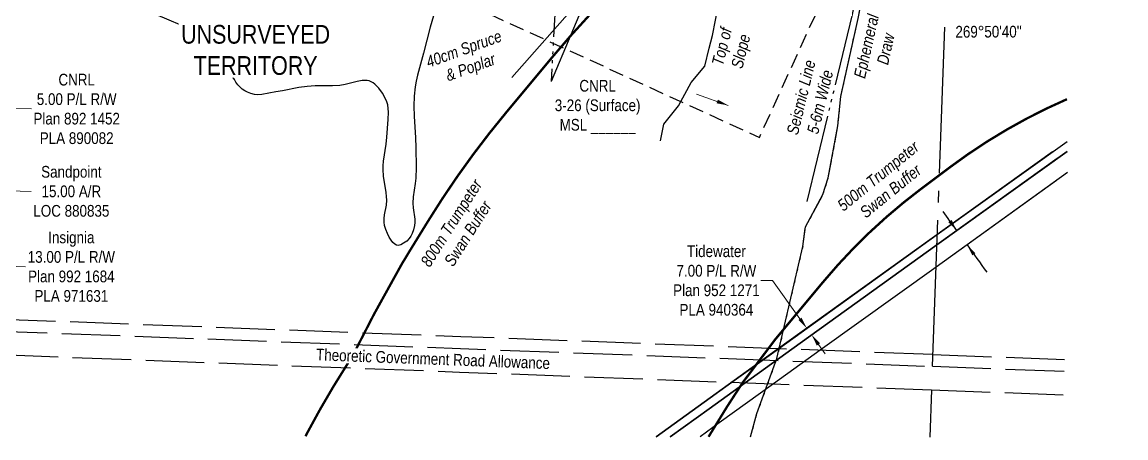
# Model space of a CAD drawing. Extents: x 333963 to 343562, y 6155611 to 6162191.
# Drawn here: x 335683 to 336626, y 6155611 to 6155966 of the extents above; entities that cross this region are included whole.
import ezdxf
from ezdxf.enums import TextEntityAlignment as Align

# ---------------------------------------------------------------- set-up
doc = ezdxf.new("R2010")
doc.units = 0
doc.header["$LTSCALE"] = 5
doc.header["$PDSIZE"] = 0.5
for name, pattern in [('DASHDOT2', [12.7, 6.35, -3.175, 0, -3.175]), ('foc-ACCESSROAD', [3.75, 2.5, -1.25]), ('foc-QUARTERLINE', [33, 25, -3, 2, -3]), ('foc-SEISMIC', [20.5, 15, -1, 0.5, -1, 0.5, -1, 0.5, -1]), ('foc-TOPO-ephemeral', [6.25, 3.125, -0.625, 0.625, -0.625, 0.625, -0.625]), ('foc-UNSURVEYED', [12.5, 10, -2.5]), ('foc-WHEELTRACKS', [2, 0.4, -1.6])]:
    doc.linetypes.add(name, pattern=pattern)
doc.layers.get('Defpoints').update_dxf_attribs({"color": 9})
for name, color, linetype in [('AS-SEISMIC', 224, 'foc-SEISMIC'), ('AS-WILDLIFE', 131, 'DASHDOT2'), ('C-RW', 13, 'Continuous'), ('C-WS', 13, 'foc-ACCESSROAD'), ('F-RW', 190, 'Continuous'), ('L-BD', 7, 'Continuous'), ('L-QSEC', 8, 'foc-QUARTERLINE'), ('L-ROAD-T', 7, 'Continuous'), ('L-UNS-T', 3, 'Continuous'), ('L-USEC', 7, 'foc-UNSURVEYED'), ('T-BUSH-T', 110, 'Continuous'), ('T-DRAW', 143, 'foc-TOPO-ephemeral'), ('T-SLOPE', 48, 'Continuous'), ('T-WATER-P3', 160, 'foc-WHEELTRACKS'), ('T-WATER-T', 170, 'Continuous'), ('WETLAND', 143, 'Continuous')]:
    doc.layers.add(name, color=color, linetype=linetype)
for name, color, linetype, lineweight in [('C-AR-T', 13, 'Continuous', 9), ('C-RW-T', 13, 'Continuous', 9), ('F-AR-T', 190, 'Continuous', 9), ('F-RW-T', 190, 'Continuous', 9), ('T-TEXT', 48, 'Continuous', 18)]:
    doc.layers.add(name, color=color, linetype=linetype, lineweight=lineweight)
doc.styles.add('80CG', font='ARIALN.TTF', dxfattribs={"height": 10})
doc.styles.add('80L', font='ARIALN.TTF', dxfattribs={"height": 10})
doc.styles.add('80LS', font='ARIALNI.TTF', dxfattribs={"height": 10})
doc.styles.add('foc-LtypeFont', font='ARIALN.TTF', dxfattribs={"height": 7.35})
doc.linetypes.add('foc-TOPO-flowdirection-NOLINE', pattern='A,0,[">",foc-LtypeFont,S=0.3,R=0,X=0,Y=-0.945],-20,[">",foc-LtypeFont,S=0.3,R=0,X=0,Y=-0.945],0', length=20)
doc.dimstyles.new('Compass 5 000', dxfattribs={"dimscale": 5, "dimtxt": 9, "dimasz": 2, "dimexe": 0.2, "dimexo": 0.0625, "dimgap": 0.5, "dimtad": 0, "dimtih": 1, "dimtoh": 1, "dimzin": 0, "dimdsep": 46, "dimtxsty": '80CG', "dimcen": 0.1, "dimse1": 1, "dimse2": 1, "dimclrd": 256, "dimclrt": 256, "dimaunit": 1, "dimadec": 4, "dimazin": 0, "dimtfac": 0.06, "dimtofl": 0, "dimtmove": 0, "dimatfit": 1, "dimfxl": 0.2, "dimtolj": 1, "dimtzin": 0, "dimlwd": -1, "dimarcsym": 0})

# ---------------------------------------------------------------- blocks, each defined once
blk = doc.blocks.new('*D51')
at = {"layer": 'C-RW-T', "transparency": 16777216}
for p, q in [((335624.68, 6155893.35), (335614.68, 6155893.61)), ((335649.77, 6155892.69), (335691.32, 6155891.61))]:
    blk.add_line(p, q, dxfattribs=at)
for points in [[(335624.72, 6155895.01), (335624.63, 6155891.68), (335634.67, 6155893.09)], [(335649.81, 6155894.36), (335649.72, 6155891.03), (335639.77, 6155892.95)]]:
    blk.add_solid(points, dxfattribs=at)
at = {"layer": 'Defpoints', "color": 0, "transparency": 16777216}
for p in [(335639.77, 6155892.95), (335633.54, 6155849.61), (335638.64, 6155849.48)]:
    blk.add_point(p, dxfattribs=at)
at = {"layer": 'C-RW-T', "transparency": 16777216, "insert": (335730.02, 6155891.61), "char_height": 10, "attachment_point": 5, "style": '80CG'}
blk.add_mtext('\\A1;CNRL\\P5.00 P/L R/W\\PPlan 892 1452\\PPLA 890082', dxfattribs=at)
blk = doc.blocks.new('*D53')
at = {"layer": 'Defpoints', "color": 0, "transparency": 16777216}
for p in [(335638.03, 6155826.15), (335652.93, 6155822.17), (335653.02, 6155825.76)]:
    blk.add_point(p, dxfattribs=at)
at = {"layer": 'F-AR-T', "transparency": 16777216}
for p, q in [((335627.94, 6155822.82), (335617.94, 6155823.08)), ((335662.92, 6155821.91), (335691.13, 6155821.18))]:
    blk.add_line(p, q, dxfattribs=at)
for points in [[(335627.98, 6155824.49), (335627.9, 6155821.16), (335637.94, 6155822.56)], [(335662.97, 6155823.58), (335662.88, 6155820.25), (335652.93, 6155822.17)]]:
    blk.add_solid(points, dxfattribs=at)
at = {"layer": 'F-AR-T', "transparency": 16777216, "insert": (335725.47, 6155821.18), "char_height": 10, "attachment_point": 5, "style": '80CG'}
blk.add_mtext('\\A1;Sandpoint\\P15.00 A/R\\PLOC 880835', dxfattribs=at)
blk = doc.blocks.new('*D54')
at = {"layer": 'Defpoints', "color": 0, "transparency": 16777216}
for p in [(336622.17, 6155897.29), (336626.25, 6155891.61), (336357.77, 6155698.55)]:
    blk.add_point(p, dxfattribs=at)
at = {"layer": 'F-RW-T', "transparency": 16777216}
for p, q in [((336324.38, 6155744.98), (336314.38, 6155744.98)), ((336347.84, 6155712.35), (336324.38, 6155744.98)), ((336363.6, 6155690.43), (336369.44, 6155682.32))]:
    blk.add_line(p, q, dxfattribs=at)
for points in [[(336349.2, 6155713.32), (336346.49, 6155711.38), (336353.68, 6155704.23)], [(336364.96, 6155691.41), (336362.25, 6155689.46), (336357.77, 6155698.55)]]:
    blk.add_solid(points, dxfattribs=at)
at = {"layer": 'F-RW-T', "transparency": 16777216, "insert": (336276.44, 6155744.98), "char_height": 10, "attachment_point": 5, "style": '80CG'}
blk.add_mtext('\\A1;Tidewater\\P7.00 P/L R/W\\PPlan 952 1271\\PPLA 940364', dxfattribs=at)
blk = doc.blocks.new('*D58')
at = {"layer": 'Defpoints', "color": 0, "transparency": 16777216}
for p in [(335631.01, 6155758.35), (335617.48, 6155739.2), (335630.47, 6155738.84)]:
    blk.add_point(p, dxfattribs=at)
at = {"layer": 'F-RW-T', "transparency": 16777216}
for p, q in [((335608.02, 6155758.99), (335598.03, 6155759.27)), ((335641.01, 6155758.08), (335686.38, 6155756.82))]:
    blk.add_line(p, q, dxfattribs=at)
for points in [[(335608.07, 6155760.66), (335607.98, 6155757.32), (335618.02, 6155758.71)], [(335641.06, 6155759.74), (335640.96, 6155756.41), (335631.01, 6155758.35)]]:
    blk.add_solid(points, dxfattribs=at)
at = {"layer": 'F-RW-T', "transparency": 16777216, "insert": (335725.47, 6155756.82), "char_height": 10, "attachment_point": 5, "style": '80CG'}
blk.add_mtext('\\A1;Insignia\\P13.00 P/L R/W\\PPlan 992 1684\\PPLA 971631', dxfattribs=at)

msp = doc.modelspace()

# ---------------------------------------------------------------- linework, layer by layer
at = {"layer": 'AS-SEISMIC', "flags": 128}
for points in [[(336152.815, 6156232.848), (336135.186, 6155914.974)], [(336354.031, 6155812.507), (336392.623, 6155972.37), (336407.744, 6156048.388), (336415.358, 6156144.405)], [(336101.578, 6155918.36), (336169.024, 6155995.007), (336208.914, 6156026.479)]]:
    msp.add_lwpolyline(points, dxfattribs=at)
at = {"layer": 'AS-WILDLIFE', "const_width": 2, "flags": 128}
for points in [[(335925.497, 6155611.984), (335927.212, 6155615.344), (335937.95, 6155634.998), (335949.234, 6155654.344), (335961.056, 6155673.366), (335965.505, 6155680.306), (335984.07, 6155716.405), (336007.667, 6155759.041), (336014.133, 6155769.736), (336030.112, 6155795.705), (336042.389, 6155815.032), (336055.215, 6155834), (336068.578, 6155852.592), (336082.468, 6155870.795), (336096.873, 6155888.592), (336136.826, 6155936.531), (336151.96, 6155954.164), (336167.6, 6155971.349), (336183.733, 6155988.072), (336200.345, 6156004.319), (336217.423, 6156020.077), (336234.95, 6156035.332), (336252.914, 6156050.072), (336271.299, 6156064.283), (336295.268, 6156082.261), (336312.554, 6156094.871), (336330.182, 6156106.996), (336348.139, 6156118.628), (336366.413, 6156129.758), (336384.987, 6156140.377), (336403.849, 6156150.476), (336354.468, 6156148.18), (336345.585, 6156148.13), (336330.603, 6156148.13), (336305.7, 6156148.516), (336280.821, 6156149.678), (336255.99, 6156151.614), (336231.231, 6156154.323), (336206.569, 6156157.802), (336182.027, 6156162.046), (336157.629, 6156167.054), (336133.399, 6156172.818), (336109.361, 6156179.335), (336085.536, 6156186.597), (336061.95, 6156194.597), (336038.624, 6156203.328), (336015.582, 6156212.781), (336001.597, 6156218.775), (335996.072, 6156221.167), (335981.318, 6156228.253), (335933.682, 6156243.33), (335886.757, 6156261.711), (335872.774, 6156267.703), (335851.396, 6156277.237), (335830.307, 6156287.392), (335809.524, 6156298.161), (335789.065, 6156309.533), (335768.947, 6156321.499), (335749.189, 6156334.049), (335729.806, 6156347.172), (335710.816, 6156360.856), (335692.234, 6156375.091), (335674.077, 6156389.863), (335656.36, 6156405.16), (335639.099, 6156420.97), (335622.307, 6156437.278), (335611.322, 6156448.264), (335594.148, 6156465.932), (335577.542, 6156484.134), (335561.522, 6156502.854), (335546.102, 6156522.071), (335531.299, 6156541.768), (335517.127, 6156561.923), (335503.601, 6156582.517), (335490.734, 6156603.529), (335479.966, 6156618.332), (335455.696, 6156656.594), (335430.726, 6156698.543), (335418.567, 6156719.698), (335407.058, 6156741.215), (335396.212, 6156763.073), (335386.037, 6156785.251), (335376.544, 6156807.73), (335367.742, 6156830.488), (335359.637, 6156853.504), (335352.239, 6156876.756), (335345.554, 6156900.224), (335339.588, 6156923.884), (335334.123, 6156947.043), (335327.478, 6156962.747), (335318.023, 6156986.114), (335309.309, 6157009.767), (335301.344, 6157033.684), (335294.138, 6157057.839), (335291.761, 6157066.292), (335281.88, 6157096.864), (335274.845, 6157119.86), (335268.505, 6157143.056), (335262.865, 6157166.433), (335257.931, 6157189.969), (335253.707, 6157213.643), (335250.197, 6157237.433), (335247.404, 6157261.318), (335245.33, 6157285.276), (335244.17, 6157301.514), (335240.893, 6157320.52), (335237.223, 6157343.683), (335234.28, 6157366.95), (335232.067, 6157390.297), (335230.586, 6157413.702), (335229.838, 6157437.141), (335229.824, 6157460.593), (335228.836, 6157475.149), (335225.839, 6157558.048), (335225.732, 6157612.724), (335226.991, 6157651.759), (335226.565, 6157668.815), (335226.912, 6157716.932), (335223.683, 6157738.397), (335221.037, 6157759.942), (335218.977, 6157781.552), (335217.504, 6157803.209), (335216.62, 6157824.898), (335216.325, 6157846.603), (335216.324, 6157881.56), (335216.577, 6157902.205), (335217.406, 6157922.835), (335218.809, 6157943.435), (335220.786, 6157963.987), (335223.336, 6157984.475), (335220.649, 6158026.329), (335220.317, 6158049.372), (335220.317, 6158103.866), (335220.315, 6158129.218), (335220.656, 6158152.611), (335221.681, 6158175.984), (335223.389, 6158199.317), (335225.779, 6158222.59), (335228.849, 6158245.784), (335232.596, 6158268.877), (335237.018, 6158291.851), (335242.109, 6158314.686), (335247.867, 6158337.362), (335254.285, 6158359.86), (335261.359, 6158382.161), (335264.006, 6158390.102), (335263.59, 6158398.562), (335260.217, 6158423.45), (335257.268, 6158462.842), (335256.268, 6158482.817), (335255.438, 6158506.316), (335255.3, 6158529.831), (335255.853, 6158553.339), (335257.096, 6158576.82), (335259.03, 6158600.255), (335261.652, 6158623.623), (335264.96, 6158646.904), (335268.951, 6158670.077), (335273.622, 6158693.123), (335278.969, 6158716.022), (335284.986, 6158738.754), (335291.669, 6158761.298), (335296.663, 6158777.278), (335304.197, 6158800.168), (335312.418, 6158822.821), (335321.317, 6158845.216), (335330.887, 6158867.332), (335341.119, 6158889.15), (335352.004, 6158910.65), (335363.532, 6158931.812), (335375.692, 6158952.617), (335388.474, 6158973.046), (335401.866, 6158993.081), (335415.855, 6159012.703), (335429.711, 6159030.949)], [(336269.773, 6155611.562), (336269.886, 6155611.762), (336285.868, 6155637.737), (336298.901, 6155657.824), (336326.723, 6155694.742), (336367.563, 6155743.752), (336380.248, 6155758.386), (336393.49, 6155772.519), (336407.27, 6155786.128), (336421.567, 6155799.192), (336436.359, 6155811.693), (336451.625, 6155823.612), (336475.599, 6155841.594), (336491.445, 6155853.003), (336507.725, 6155863.784), (336524.413, 6155873.92), (336541.485, 6155883.398), (336558.914, 6155892.201), (336575.904, 6155899.965)], [(336269.773, 6155611.562), (336269.886, 6155611.762), (336285.868, 6155637.737), (336298.901, 6155657.824), (336326.723, 6155694.742), (336367.563, 6155743.752), (336380.248, 6155758.386), (336393.49, 6155772.519), (336407.27, 6155786.128), (336421.567, 6155799.192), (336436.359, 6155811.693), (336451.625, 6155823.612), (336475.599, 6155841.594), (336491.445, 6155853.003), (336507.725, 6155863.784), (336524.413, 6155873.92), (336541.485, 6155883.398), (336558.914, 6155892.201), (336569.356, 6155896.973)]]:
    msp.add_lwpolyline(points, dxfattribs=at)
at = {"layer": 'C-RW', "flags": 128}
for points in [[(336236.855, 6155611.602), (336270.139, 6155635.538), (336300.907, 6155657.658), (336340.798, 6155686.345), (336464.818, 6155775.531), (336576.142, 6155855.367)], [(336236.855, 6155611.602), (336270.139, 6155635.538), (336300.907, 6155657.658), (336340.798, 6155686.345), (336464.818, 6155775.531), (336567.591, 6155849.234)], [(336576.386, 6155837.286), (336464.117, 6155756.555), (336365.203, 6155685.426), (336325.311, 6155656.738), (336278.894, 6155623.362), (336262.496, 6155611.571)], [(336566.897, 6155830.463), (336464.117, 6155756.555), (336365.203, 6155685.426), (336325.311, 6155656.738), (336278.894, 6155623.362), (336262.496, 6155611.571)]]:
    msp.add_lwpolyline(points, dxfattribs=at)
at = {"layer": 'C-WS', "flags": 128}
msp.add_lwpolyline([(336415.004, 6156090.107), (336307.036, 6156138.891), (336180.639, 6156196.652), (336079.027, 6155974.278), (336313.183, 6155867.295)], close=True, dxfattribs=at)
at = {"layer": 'F-RW', "flags": 128}
for points in [[(336224.887, 6155611.617), (336266.052, 6155641.219), (336289.516, 6155658.087), (336329.41, 6155686.775), (336465.145, 6155784.385), (336576.058, 6155863.766)], [(336563.512, 6155854.921), (336460.735, 6155781.215), (336336.712, 6155692.027), (336296.821, 6155663.34), (336266.053, 6155641.22), (336224.889, 6155611.617)], [(336576.142, 6155855.367), (336464.818, 6155775.531), (336340.798, 6155686.345), (336300.907, 6155657.658), (336270.139, 6155635.538), (336236.855, 6155611.602)], [(336567.591, 6155849.234), (336464.818, 6155775.531), (336340.798, 6155686.345), (336300.907, 6155657.658), (336270.139, 6155635.538), (336236.855, 6155611.602)]]:
    msp.add_lwpolyline(points, dxfattribs=at)
at = {"layer": 'L-QSEC'}
msp.add_line((336460.239, 6155651.658), (336458.748, 6155611.33), dxfattribs=at)
at = {"layer": 'L-QSEC', "flags": 128}
msp.add_lwpolyline([(336460.982, 6155671.757), (336489.223, 6156435.731)], dxfattribs=at)
at = {"layer": 'L-USEC'}
for p, q in [((336461.376, 6155681.81), (336577.451, 6155677.432)), ((336460.997, 6155671.759), (336577.451, 6155667.367)), ((336460.239, 6155651.658), (336577.451, 6155647.236))]:
    msp.add_line(p, q, dxfattribs=at)
at = {"layer": 'L-USEC', "flags": 128}
for points in [[(336461.353, 6155681.806), (336058.266, 6155697.015), (335665.23, 6155711.846)], [(335654.807, 6155702.176), (336057.907, 6155686.966), (336460.997, 6155671.757)], [(335664.108, 6155681.698), (336057.149, 6155666.867), (336460.239, 6155651.658)]]:
    msp.add_lwpolyline(points, dxfattribs=at)
at = {"layer": 'T-DRAW', "flags": 128}
msp.add_lwpolyline([(336350.178, 6155774.074), (336352.595, 6155790.816), (336367.384, 6155818.426), (336372.047, 6155832.696), (336380.19, 6155877.149), (336382.729, 6155902.231), (336397.478, 6155968.984), (336405.982, 6156013.448), (336413.362, 6156046.643), (336424.154, 6156087.185), (336430.586, 6156102.956), (336434.587, 6156108.146)], dxfattribs=at)
at = {"layer": 'T-DRAW', "linetype": 'foc-TOPO-flowdirection-NOLINE', "flags": 128}
msp.add_lwpolyline([(336350.178, 6155774.074), (336352.595, 6155790.816), (336367.384, 6155818.426), (336372.047, 6155832.696), (336380.19, 6155877.149), (336382.729, 6155902.231), (336397.478, 6155968.984), (336405.982, 6156013.448), (336413.362, 6156046.643), (336424.154, 6156087.185), (336430.586, 6156102.956), (336434.587, 6156108.146)], dxfattribs=at)
at = {"layer": 'T-SLOPE', "flags": 128}
msp.add_lwpolyline([(336228.766, 6155864.452), (336231.501, 6155878.671), (336244.047, 6155894.236), (336254.936, 6155914.087), (336266.621, 6155928.128), (336270.407, 6155943.521), (336273.081, 6155954.282), (336278.315, 6155980.726), (336277.861, 6155997.561), (336290.707, 6156022.527), (336295.31, 6156038.939), (336311.604, 6156055.901), (336306.638, 6156071.659), (336295.115, 6156079.859), (336293.544, 6156099.397), (336293.753, 6156117.38), (336281.721, 6156116.442), (336269.926, 6156097.68), (336266.862, 6156083.432), (336246.745, 6156078.73), (336228.117, 6156058.805), (336208.914, 6156026.479), (336169.024, 6155995.007), (336135.186, 6155914.974)], dxfattribs=at)
at = {"layer": 'T-WATER-P3', "flags": 128}
msp.add_lwpolyline([(336350.178, 6155774.074), (336327.972, 6155678.445), (336310.989, 6155631.493), (336305.51, 6155611.518)], dxfattribs=at)
at = {"layer": 'T-WATER-P3', "linetype": 'foc-TOPO-flowdirection-NOLINE', "flags": 128}
msp.add_lwpolyline([(336305.51, 6155611.518), (336310.989, 6155631.493), (336327.972, 6155678.445), (336350.178, 6155774.074)], dxfattribs=at)
at = {"layer": 'WETLAND'}
msp.add_lwpolyline([(336036.212, 6155975.994), (336031.974, 6155961.471), (336026.159, 6155939.188), (336021.131, 6155920.624), (336019.912, 6155915.248), (336019.05, 6155910.405), (336018.256, 6155902.631), (336018.082, 6155893.874), (336018.378, 6155885.56), (336019.519, 6155866.935), (336019.743, 6155858.825), (336019.975, 6155841.695), (336019.704, 6155832.627), (336019.21, 6155827.871), (336017.556, 6155816.677), (336017.148, 6155811.12), (336017.369, 6155807.262), (336018.757, 6155797.375), (336018.797, 6155794.576), (336018.49, 6155792.106), (336017.591, 6155788.307), (336016.599, 6155785.304), (336015.424, 6155782.829), (336014.051, 6155780.864), (336011.898, 6155778.767), (336009.295, 6155776.876), (336006.786, 6155775.578), (336004.693, 6155775.038), (336003.221, 6155775.231), (336001.712, 6155776.031), (336000.179, 6155777.432), (335998.636, 6155779.42), (335997.068, 6155782.039), (335995.562, 6155785.165), (335994.182, 6155788.674), (335993.086, 6155792.168), (335992.637, 6155794.928), (335992.68, 6155798.129), (335993.087, 6155801.305), (335994.532, 6155809.392), (335994.848, 6155813.652), (335994.71, 6155816.722), (335994.34, 6155820.144), (335992.094, 6155834.211), (335991.714, 6155839.759), (335991.807, 6155843.141), (335992.137, 6155846.879), (335994.293, 6155861.418), (335994.88, 6155867.634), (335996.176, 6155882.557), (335996.342, 6155888.905), (335996.122, 6155892.146), (335995.654, 6155895.071), (335994.93, 6155897.733), (335993.943, 6155900.155), (335991.191, 6155905.06), (335988.038, 6155909.386), (335984.804, 6155912.698), (335983.196, 6155913.936), (335981.61, 6155914.882), (335979.98, 6155915.529), (335978.162, 6155915.906), (335976.137, 6155916.017), (335973.862, 6155915.865), (335969.518, 6155915.064), (335959.257, 6155912.423), (335954.711, 6155911.726), (335948.418, 6155911.458), (335933.846, 6155911.353), (335926.949, 6155910.925), (335919.876, 6155909.911), (335905.953, 6155907.16), (335900.096, 6155906.182), (335888.086, 6155903.918), (335884.784, 6155903.749), (335881.898, 6155904.07), (335878.893, 6155904.852), (335876.051, 6155905.895), (335873.543, 6155907.135), (335871.45, 6155908.532), (335869.57, 6155910.218), (335867.732, 6155912.28), (335866.071, 6155914.567), (335864.695, 6155916.93), (335850.22, 6155936.759), (335829.743, 6155958.661), (335797.596, 6155972.288)], dxfattribs=at)

# ---------------------------------------------------------------- texts
at = {"layer": 'AS-SEISMIC', "insert": (336336.198, 6155870.77), "char_height": 9.99794, "attachment_point": 1, "rotation": 76.428082, "style": '80L'}
msp.add_mtext_dynamic_manual_height_columns('\\pi0.45267;{\\fArial Narrow|b0|i1|c0|p34;Seismic Line\\P\\pi5.22658;5-6m Wide}', width=64.74618, gutter_width=49.99, heights=[0], dxfattribs=at)
at = {"layer": 'AS-WILDLIFE', "char_height": 9.99806, "attachment_point": 1, "style": '80L'}
for s, insert, rotation in [('\\pi0.44884;{\\fArial Narrow|b0|i1|c0|p34;500m Trumpeter \\P\\pi11.59265;Swan Buffer}', (336378.318, 6155811.159), 39.283061), ('\\pi0.47612;{\\fArial Narrow|b0|i1|c0|p34;800m Trumpeter \\P\\pi11.59265;Swan Buffer}', (336022.917, 6155760.696), 57.661608)]:
    msp.add_mtext_dynamic_manual_height_columns(s, width=85.75841, gutter_width=49.99, heights=[0], dxfattribs=dict(at, insert=insert, rotation=rotation))
at = {"layer": 'C-AR-T', "insert": (336175.008, 6155893.316), "char_height": 9.99794, "width": 72.60888, "attachment_point": 5, "style": '80CG'}
msp.add_mtext('\\A1;CNRL\\P3-26 (Surface)\\PMSL ______', dxfattribs=at)
at = {"layer": 'L-BD', "style": '80L'}
msp.add_text("269°50'40''", height=9.99803, rotation=0.156, dxfattribs=at).set_placement((336508.991, 6155957.638), align=Align.MIDDLE)
at = {"layer": 'T-BUSH-T', "linetype": 'Continuous', "insert": (336058.988, 6155947.661), "char_height": 9.99794, "width": 67.40532, "attachment_point": 2, "rotation": 20, "style": '80LS'}
msp.add_mtext('40cm Spruce & Poplar ', dxfattribs=at)
at = {"layer": 'T-TEXT', "insert": (336276.198, 6155946.125), "char_height": 9.99794, "width": 34.06295, "attachment_point": 2, "rotation": 76.045217, "style": '80LS'}
msp.add_mtext('Top of Slope', dxfattribs=at)
at = {"layer": 'T-WATER-T', "insert": (336393.603, 6155918.975), "char_height": 9.99794, "attachment_point": 1, "rotation": 77.540943, "style": '80L'}
msp.add_mtext_dynamic_manual_height_columns('\\pi0.30363;{\\fArial Narrow|b0|i1|c0|p34;Ephemeral\\P\\pi12.7158; Draw}', width=55.95736, gutter_width=49.99, heights=[0], dxfattribs=at)

# ---------------------------------------------------------------- dimensions: what is measured, and where the dimension line sits
at = {"layer": 'C-RW-T'}
dim = msp.add_linear_dim(base=(335639.771, 6155892.954), p1=(335633.54, 6155849.612), p2=(335638.638, 6155849.479), angle=358.507752, text='CNRL\\P5.00 P/L R/W\\PPlan 892 1452\\PPLA 890082', dimstyle='Compass 5 000', dxfattribs=at)
dim.commit()
dim.dimension.update_dxf_attribs({"geometry": '*D51', "text_midpoint": (335730.021, 6155891.611), "dimtype": 161})
at = {"layer": 'F-AR-T'}
dim = msp.add_linear_dim(base=(335652.927, 6155822.172), p1=(335638.03, 6155826.146), p2=(335653.021, 6155825.755), angle=358.507487, text='Sandpoint\\P15.00 A/R\\PLOC 880835', dimstyle='Compass 5 000', dxfattribs=at)
dim.commit()
dim.dimension.update_dxf_attribs({"geometry": '*D53', "text_midpoint": (335725.466, 6155821.176), "dimtype": 161})
at = {"layer": 'F-RW-T'}
for base, p1, p2, angle, text, picture, middle in [((336357.766, 6155698.553), (336622.168, 6155897.293), (336626.252, 6155891.613), 305.718817, 'Tidewater\\P7.00 P/L R/W\\PPlan 952 1271\\PPLA 940364', '*D54', (336276.436, 6155744.984)), ((335631.014, 6155758.353), (335617.479, 6155739.198), (335630.474, 6155738.839), 358.414686, 'Insignia\\P13.00 P/L R/W\\PPlan 992 1684\\PPLA 971631', '*D58', (335725.466, 6155756.82))]:
    dim = msp.add_linear_dim(base=base, p1=p1, p2=p2, angle=angle, text=text, dimstyle='Compass 5 000', dxfattribs=at)
    dim.commit()
    dim.dimension.update_dxf_attribs({"geometry": picture, "text_midpoint": middle, "dimtype": 161})

# ---------------------------------------------------------------- leaders
at = {"layer": 'C-RW-T', "path_type": 1}
for points in [[(336481.81, 6155787.748), (336470.134, 6155803.986)], [(336490.565, 6155775.574), (336507.404, 6155752.156)]]:
    msp.add_leader(points, dimstyle='Compass 5 000', dxfattribs=at)
at = {"layer": 'T-TEXT'}
msp.add_leader([(336286.603, 6155894.647), (336259.427, 6155904.327)], dimstyle='Compass 5 000', dxfattribs=at)

# ---------------------------------------------------------------- next in the draw order: texts
at = {"layer": 'L-ROAD-T', "linetype": 'Continuous', "insert": (336034.577, 6155683.124), "char_height": 9.99794, "width": 200.15208, "attachment_point": 2, "rotation": 357.839099, "style": '80L', "bg_fill": 3, "box_fill_scale": 1.15, "bg_fill_color": 256, "bg_fill_true_color": 256, "bg_fill_transparency": 0}
msp.add_mtext('Theoretic Government Road Allowance', dxfattribs=at)
at = {"layer": 'L-UNS-T', "color": 3, "insert": (335882.853, 6155941.976), "char_height": 15.9967, "attachment_point": 5, "style": '80L', "bg_fill": 3, "box_fill_scale": 1.15, "bg_fill_color": 256, "bg_fill_true_color": 256, "bg_fill_transparency": 0}
msp.add_mtext_dynamic_manual_height_columns('UNSURVEYED TERRITORY', width=126.38886, gutter_width=47.491, heights=[0], dxfattribs=at)

doc.saveas('drawing.dxf')
